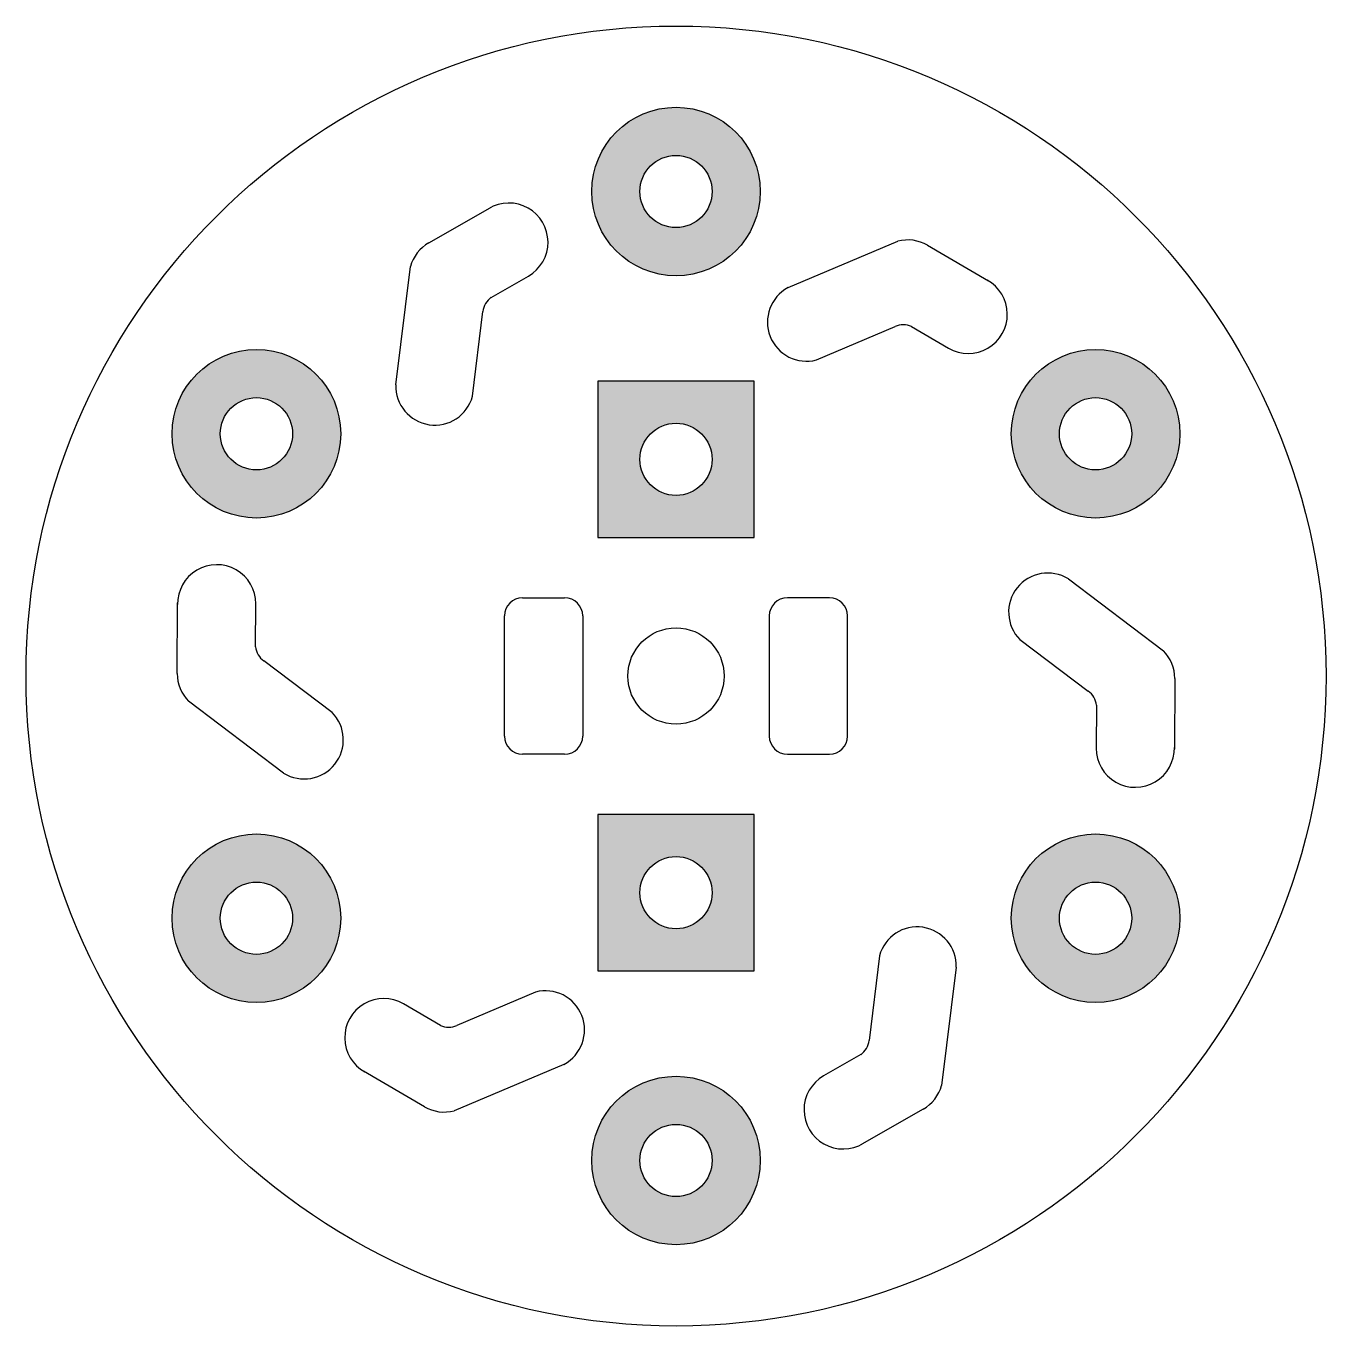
# Model space of a CAD drawing. Header units: millimetres. Extents: x 188.7 to 242.7, y 215 to 269.
import ezdxf

# ---------------------------------------------------------------- set-up
doc = ezdxf.new("R2010")
doc.units = ezdxf.units.MM
doc.layers.add('Default', color=7, linetype='Continuous')

# ---------------------------------------------------------------- blocks, each defined once
blk = doc.blocks.new('SE1')
at = {"layer": 'Default', "color": 7, "linetype": 'Continuous'}
for p, q in [((220.402, 258.084), (224.961, 260.011)), ((226.193, 259.843), (228.727, 258.364)), ((221.584, 255.081), (224.851, 256.47)), ((225.531, 256.466), (227.068, 255.569))]:
    blk.add_line(p, q, dxfattribs=at)
for centre, radius, start, end in [((225.374, 258.44), 1.625, 59.7231, 104.7231), ((227.884, 256.975), 1.625, 239.8795, 61.1285), ((221.171, 256.652), 1.625, 118.2647, 284.7231), ((225.186, 255.682), 0.857, 66.3137, 113.042)]:
    blk.add_arc(centre, radius, start, end, dxfattribs=at)
blk = doc.blocks.new('SE2')
at = {"layer": 'Default', "color": 7, "linetype": 'Continuous'}
for p, q in [((205.476, 259.943), (208.025, 261.398)), ((204.104, 254.048), (204.714, 258.96)), ((208.069, 257.681), (209.615, 258.564)), ((207.296, 253.571), (207.726, 257.095))]:
    blk.add_line(p, q, dxfattribs=at)
for centre, radius, start, end in [((208.806, 259.973), 1.625, 299.8795, 121.1285), ((206.282, 258.532), 1.625, 119.7231, 164.7231), ((208.577, 256.991), 0.857, 126.3137, 173.042), ((205.729, 253.999), 1.625, 178.2647, 344.7231)]:
    blk.add_arc(centre, radius, start, end, dxfattribs=at)
blk = doc.blocks.new('SE3')
at = {"layer": 'Default', "color": 7, "linetype": 'Continuous'}
for p, q in [((195.031, 242.052), (195.045, 244.987)), ((198.287, 243.167), (198.295, 244.947)), ((201.46, 240.442), (198.623, 242.577)), ((199.45, 237.917), (195.502, 240.901))]:
    blk.add_line(p, q, dxfattribs=at)
for centre, radius, start, end in [((196.67, 244.951), 1.625, 359.8795, 181.1285), ((199.138, 243.261), 0.857, 186.3137, 233.042), ((196.656, 242.044), 1.625, 179.7231, 224.7231), ((200.305, 239.299), 1.625, 238.2647, 44.7231)]:
    blk.add_arc(centre, radius, start, end, dxfattribs=at)
blk = doc.blocks.new('SE4')
at = {"layer": 'Default', "color": 7, "linetype": 'Continuous'}
for p, q in [((209.911, 228.823), (206.645, 227.434)), ((205.965, 227.438), (204.427, 228.335)), ((211.094, 225.82), (206.535, 223.893)), ((205.303, 224.061), (202.769, 225.54))]:
    blk.add_line(p, q, dxfattribs=at)
for centre, radius, start, end in [((203.612, 226.93), 1.625, 59.8795, 241.1285), ((210.324, 227.252), 1.625, 298.2647, 104.7231), ((206.309, 228.222), 0.857, 246.3137, 293.042), ((206.122, 225.464), 1.625, 239.7231, 284.7231)]:
    blk.add_arc(centre, radius, start, end, dxfattribs=at)
blk = doc.blocks.new('SE5')
at = {"layer": 'Default', "color": 7, "linetype": 'Continuous'}
for p, q in [((224.199, 230.333), (223.769, 226.809)), ((227.391, 229.856), (226.781, 224.944)), ((223.426, 226.223), (221.88, 225.34)), ((226.019, 223.961), (223.471, 222.506))]:
    blk.add_line(p, q, dxfattribs=at)
for centre, radius, start, end in [((225.767, 229.905), 1.625, 358.2647, 164.7231), ((222.919, 226.913), 0.857, 306.3137, 353.042), ((222.69, 223.931), 1.625, 119.8795, 301.1285), ((225.214, 225.372), 1.625, 299.7231, 344.7231)]:
    blk.add_arc(centre, radius, start, end, dxfattribs=at)
blk = doc.blocks.new('SE6')
at = {"layer": 'Default', "color": 7, "linetype": 'Continuous'}
for p, q in [((232.045, 245.987), (235.994, 243.003)), ((230.036, 243.462), (232.873, 241.327)), ((236.464, 241.852), (236.45, 238.917)), ((233.209, 240.737), (233.201, 238.957))]:
    blk.add_line(p, q, dxfattribs=at)
for centre, radius, start, end in [((231.19, 244.605), 1.625, 58.2647, 224.7231), ((234.839, 241.86), 1.625, 359.7231, 44.7231), ((232.358, 240.643), 0.857, 6.3137, 53.042), ((234.826, 238.953), 1.625, 179.8795, 1.1285)]:
    blk.add_arc(centre, radius, start, end, dxfattribs=at)
blk = doc.blocks.new('SE')
at = {"layer": 'Default'}
for name in ['SE2', 'SE1', 'SE3', 'SE6', 'SE5', 'SE4']:
    blk.add_blockref(name, (0, 0), dxfattribs=at)

msp = doc.modelspace()

# ---------------------------------------------------------------- hatches: boundary and pattern name
at = {"layer": 'Default', "linetype": 'Continuous'}
h = msp.add_hatch(color=1, dxfattribs=at)
edge = h.paths.add_edge_path()
edge.add_ellipse((215.748, 262.077), major_axis=(3.5, 0), ratio=1, start_angle=0, end_angle=360)
edge = h.paths.add_edge_path()
edge.add_ellipse((215.748, 262.077), major_axis=(1.5, 0), ratio=1, start_angle=0, end_angle=360)
h = msp.add_hatch(color=1, dxfattribs=at)
edge = h.paths.add_edge_path()
edge.add_ellipse((198.319, 252.014), major_axis=(3.5, 0), ratio=1, start_angle=0, end_angle=360)
edge = h.paths.add_edge_path()
edge.add_ellipse((198.319, 252.014), major_axis=(1.5, 0), ratio=1, start_angle=0, end_angle=360)
h = msp.add_hatch(color=1, dxfattribs=at)
edge = h.paths.add_edge_path()
edge.add_ellipse((233.176, 252.014), major_axis=(3.5, 0), ratio=1, start_angle=0, end_angle=360)
edge = h.paths.add_edge_path()
edge.add_ellipse((233.176, 252.014), major_axis=(1.5, 0), ratio=1, start_angle=0, end_angle=360)
h = msp.add_hatch(color=1, dxfattribs=at)
h.paths.add_polyline_path([(218.998, 254.202), (212.498, 254.202), (212.498, 247.702), (218.998, 247.702)])
edge = h.paths.add_edge_path()
edge.add_ellipse((215.748, 250.952), major_axis=(1.5, 0), ratio=1, start_angle=0, end_angle=360)
h = msp.add_hatch(color=1, dxfattribs=at)
h.paths.add_polyline_path([(218.998, 229.702), (218.998, 236.202), (212.498, 236.202), (212.498, 229.702)])
edge = h.paths.add_edge_path()
edge.add_ellipse((215.748, 232.952), major_axis=(1.5, 0), ratio=1, start_angle=0, end_angle=360)
h = msp.add_hatch(color=1, dxfattribs=at)
edge = h.paths.add_edge_path()
edge.add_ellipse((198.319, 231.89), major_axis=(3.5, 0), ratio=1, start_angle=0, end_angle=360)
edge = h.paths.add_edge_path()
edge.add_ellipse((198.319, 231.89), major_axis=(1.5, 0), ratio=1, start_angle=0, end_angle=360)
h = msp.add_hatch(color=1, dxfattribs=at)
edge = h.paths.add_edge_path()
edge.add_ellipse((233.176, 231.89), major_axis=(3.5, 0), ratio=1, start_angle=0, end_angle=360)
edge = h.paths.add_edge_path()
edge.add_ellipse((233.176, 231.89), major_axis=(1.5, 0), ratio=1, start_angle=0, end_angle=360)
h = msp.add_hatch(color=1, dxfattribs=at)
edge = h.paths.add_edge_path()
edge.add_ellipse((215.748, 221.827), major_axis=(3.5, 0), ratio=1, start_angle=0, end_angle=360)
edge = h.paths.add_edge_path()
edge.add_ellipse((215.748, 221.827), major_axis=(1.5, 0), ratio=1, start_angle=0, end_angle=360)

# ---------------------------------------------------------------- linework, layer by layer
at = {"layer": 'Default', "color": 7, "linetype": 'Continuous'}
for p, q in [((218.998, 254.202), (212.498, 254.202)), ((212.498, 254.202), (212.498, 247.702)), ((218.998, 247.702), (218.998, 254.202)), ((212.498, 247.702), (218.998, 247.702)), ((209.373, 245.202), (211.123, 245.202)), ((222.123, 245.202), (220.373, 245.202)), ((208.623, 239.452), (208.623, 244.452)), ((211.873, 244.452), (211.873, 239.452)), ((219.623, 244.452), (219.623, 239.452)), ((222.873, 239.452), (222.873, 244.452)), ((211.123, 238.702), (209.373, 238.702)), ((220.373, 238.702), (222.123, 238.702)), ((218.998, 236.202), (212.498, 236.202)), ((212.498, 236.202), (212.498, 229.702)), ((218.998, 229.702), (218.998, 236.202)), ((212.498, 229.702), (218.998, 229.702))]:
    msp.add_line(p, q, dxfattribs=at)
for centre, radius in [((215.748, 241.952), 27), ((215.748, 262.077), 3.5), ((215.748, 262.077), 1.5), ((198.319, 252.014), 3.5), ((233.176, 252.014), 3.5), ((198.319, 252.014), 1.5), ((233.176, 252.014), 1.5), ((215.748, 250.952), 1.5), ((215.748, 241.952), 2), ((198.319, 231.89), 3.5), ((233.176, 231.89), 3.5), ((215.748, 232.952), 1.5), ((198.319, 231.89), 1.5), ((233.176, 231.89), 1.5), ((215.748, 221.827), 3.5), ((215.748, 221.827), 1.5)]:
    msp.add_circle(centre, radius, dxfattribs=at)
for centre, start, end in [((209.373, 244.452), 90, 180), ((211.123, 244.452), 0, 90), ((220.373, 244.452), 90, 180), ((222.123, 244.452), 0, 90), ((209.373, 239.452), 180, 270), ((211.123, 239.452), 270, 0), ((220.373, 239.452), 180, 270), ((222.123, 239.452), 270, 0)]:
    msp.add_arc(centre, 0.75, start, end, dxfattribs=at)

# ---------------------------------------------------------------- block references
at = {"layer": 'Default'}
msp.add_blockref('SE', (0, 0), dxfattribs=at)

doc.saveas('drawing.dxf')
